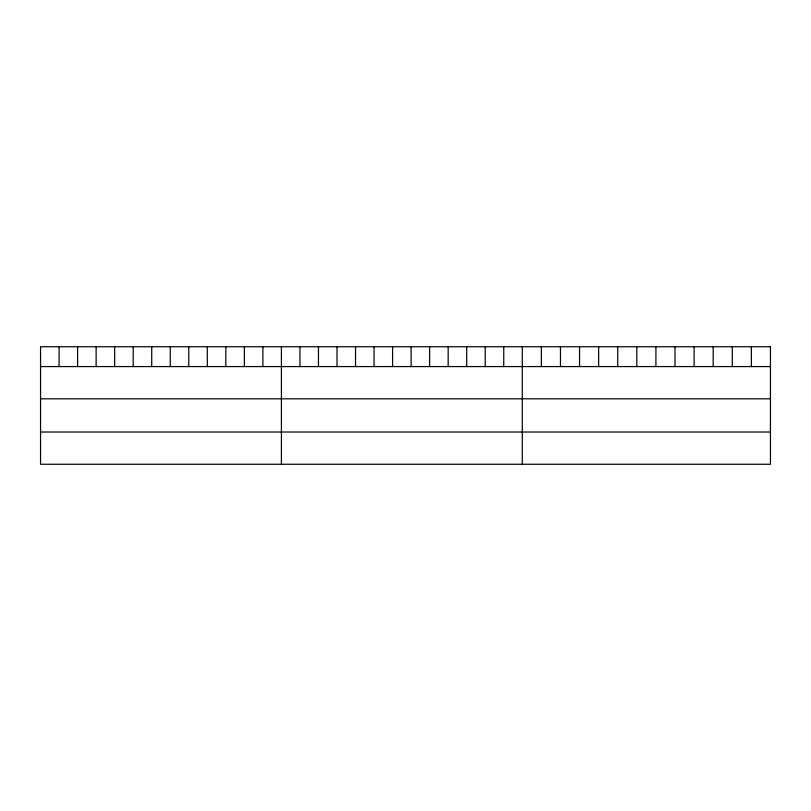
<?xml version="1.0" encoding="UTF-8"?>
<svg xmlns="http://www.w3.org/2000/svg" width="811" height="811" viewBox="0 0 811 811"><rect width="100%" height="100%" fill="white"/><g stroke="black" fill="none" stroke-linecap="round" stroke-linejoin="round"><path stroke-width="1.22" d="M40.55 366.572L770.45 366.572M40.55 398.809L770.45 398.809M40.55 432.02L770.45 432.02M751.361 346.743L751.361 366.572M732.272 346.743L732.272 366.572M713.183 346.743L713.183 366.572M694.094 346.743L694.094 366.572M675.005 346.743L675.005 366.572M655.917 346.743L655.917 366.572M636.817 346.743L636.817 366.572M617.729 346.743L617.729 366.572M598.64 346.743L598.64 366.572M579.551 346.743L579.551 366.572M560.462 346.743L560.462 366.572M541.373 346.743L541.373 366.572M522.284 346.743L522.284 464.257M503.753 346.743L503.753 366.572M485.231 346.743L485.231 366.572M466.7 346.743L466.7 366.572M448.169 346.743L448.169 366.572M429.648 346.743L429.648 366.572M411.116 346.743L411.116 366.572M392.585 346.743L392.585 366.572M374.053 346.743L374.053 366.572M355.532 346.743L355.532 366.572M337.001 346.743L337.001 366.572M318.47 346.743L318.47 366.572M299.948 346.743L299.948 366.572M281.417 346.743L281.417 464.257M262.886 346.743L262.886 366.572M244.364 346.743L244.364 366.572M225.833 346.743L225.833 366.572M207.302 346.743L207.302 366.572M188.781 346.743L188.781 366.572M170.249 346.743L170.249 366.572M151.718 346.743L151.718 366.572M133.186 346.743L133.186 366.572M114.665 346.743L114.665 366.572M96.134 346.743L96.134 366.572M77.603 346.743L77.603 366.572M59.081 346.743L59.081 366.572M770.45 346.743L40.55 346.743L40.55 464.257L770.45 464.257L770.45 346.743"/></g></svg>
